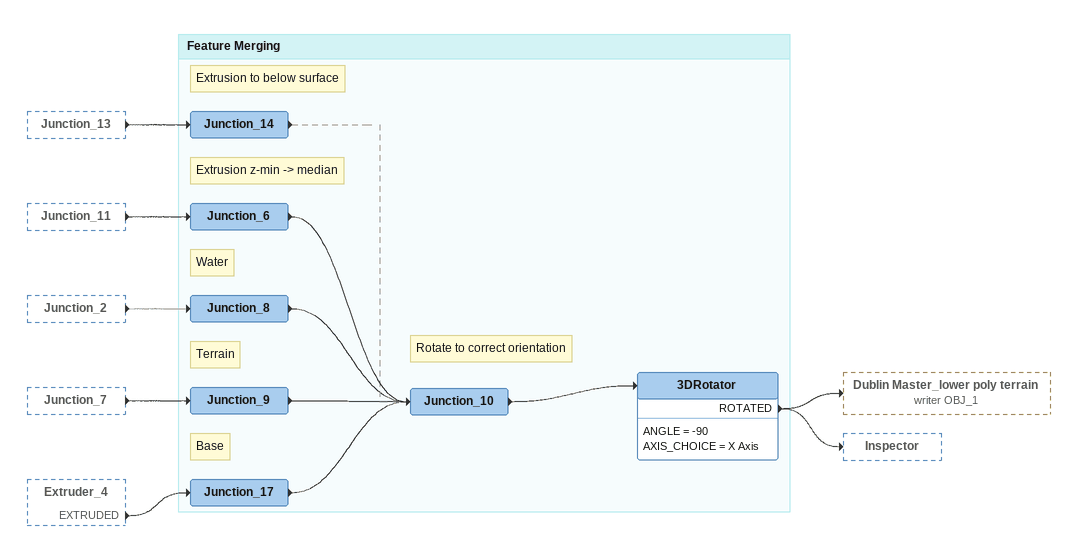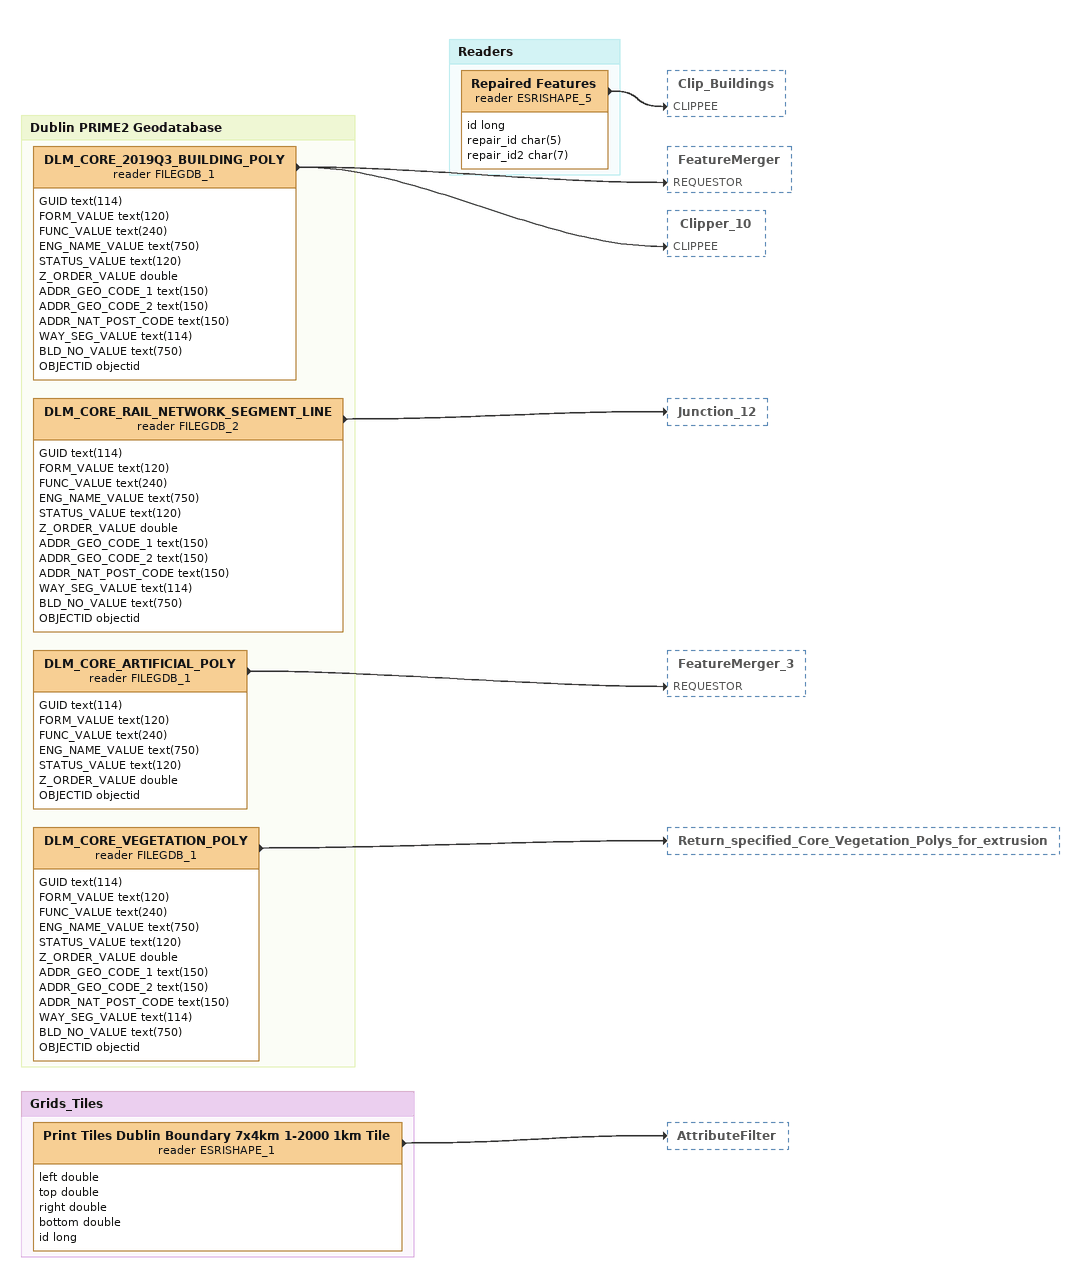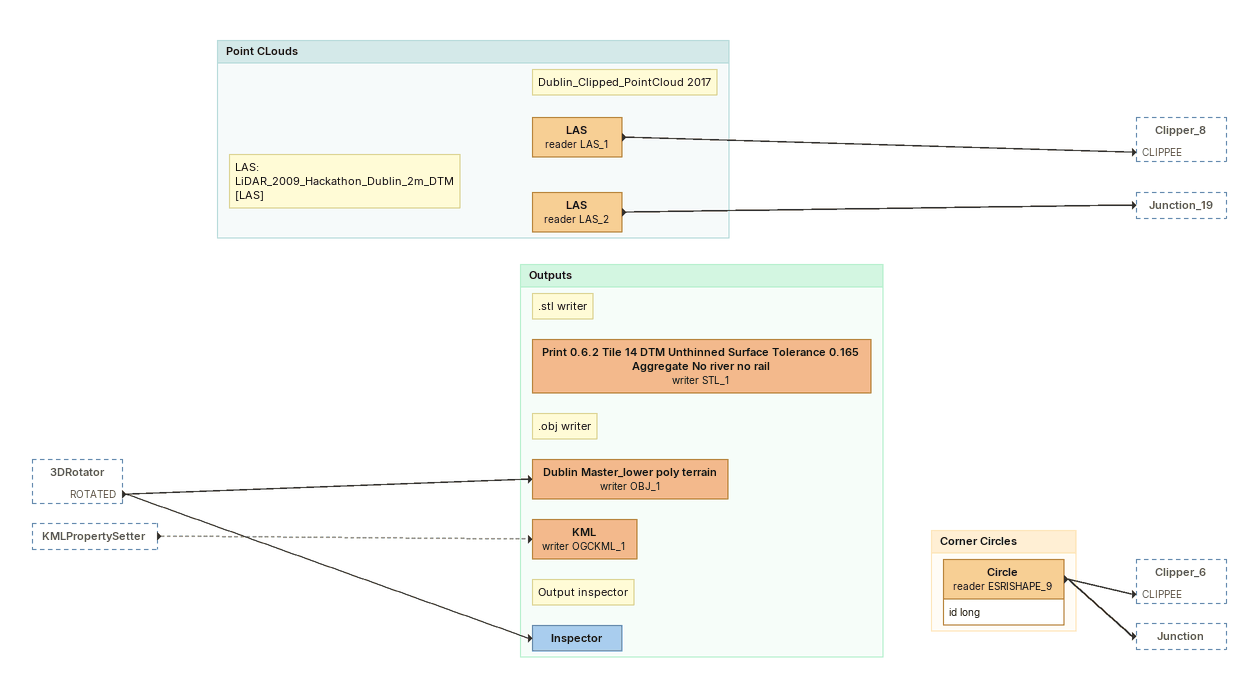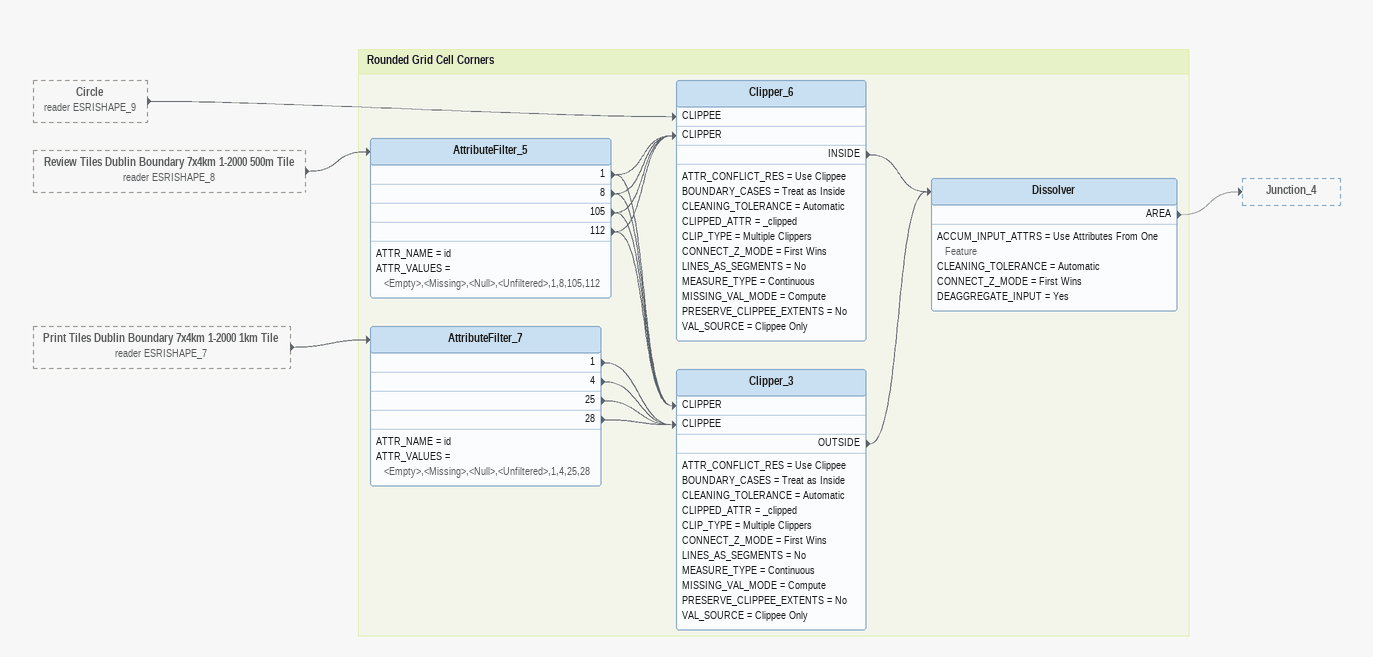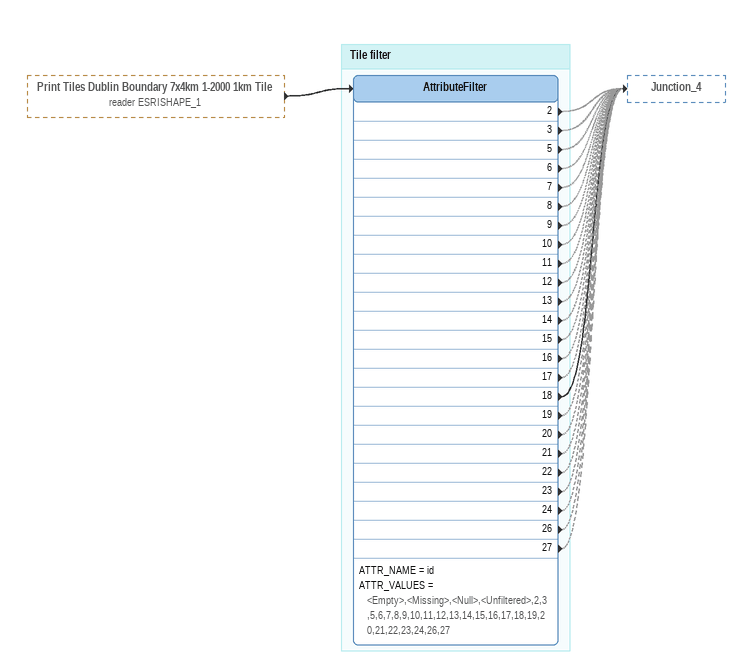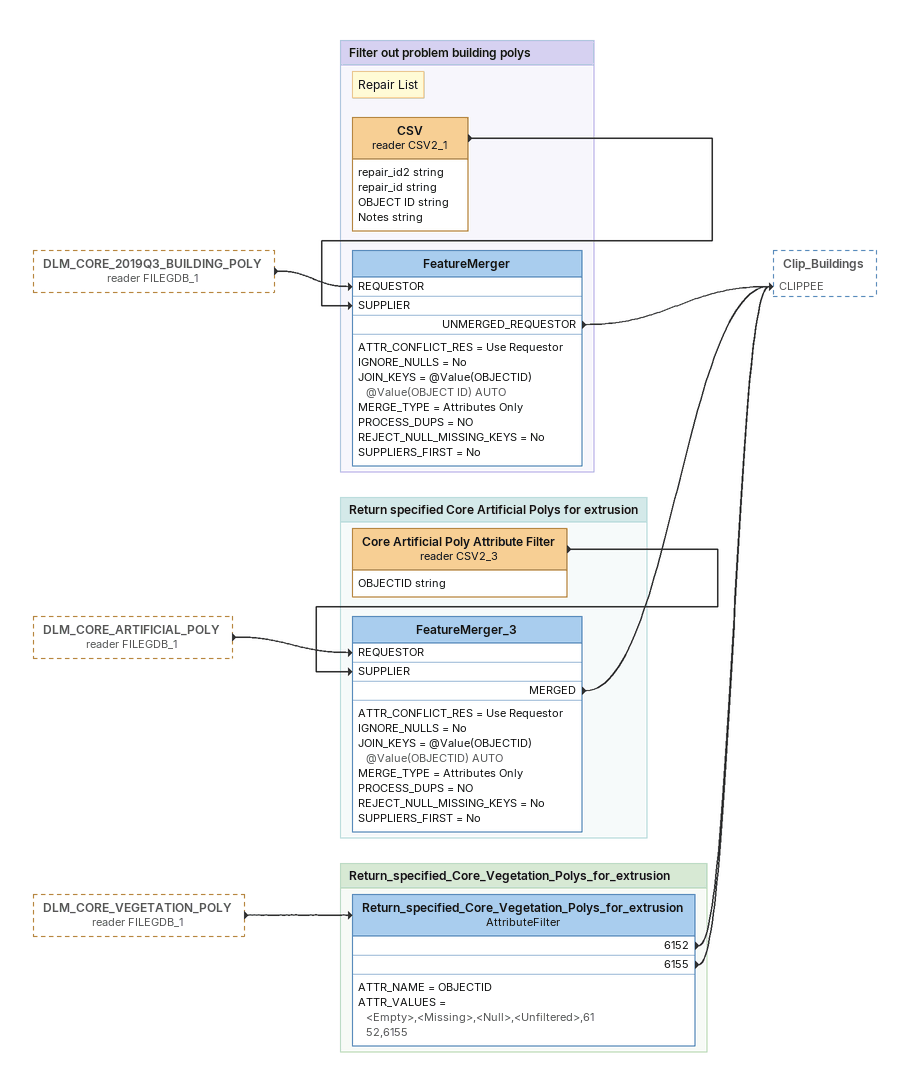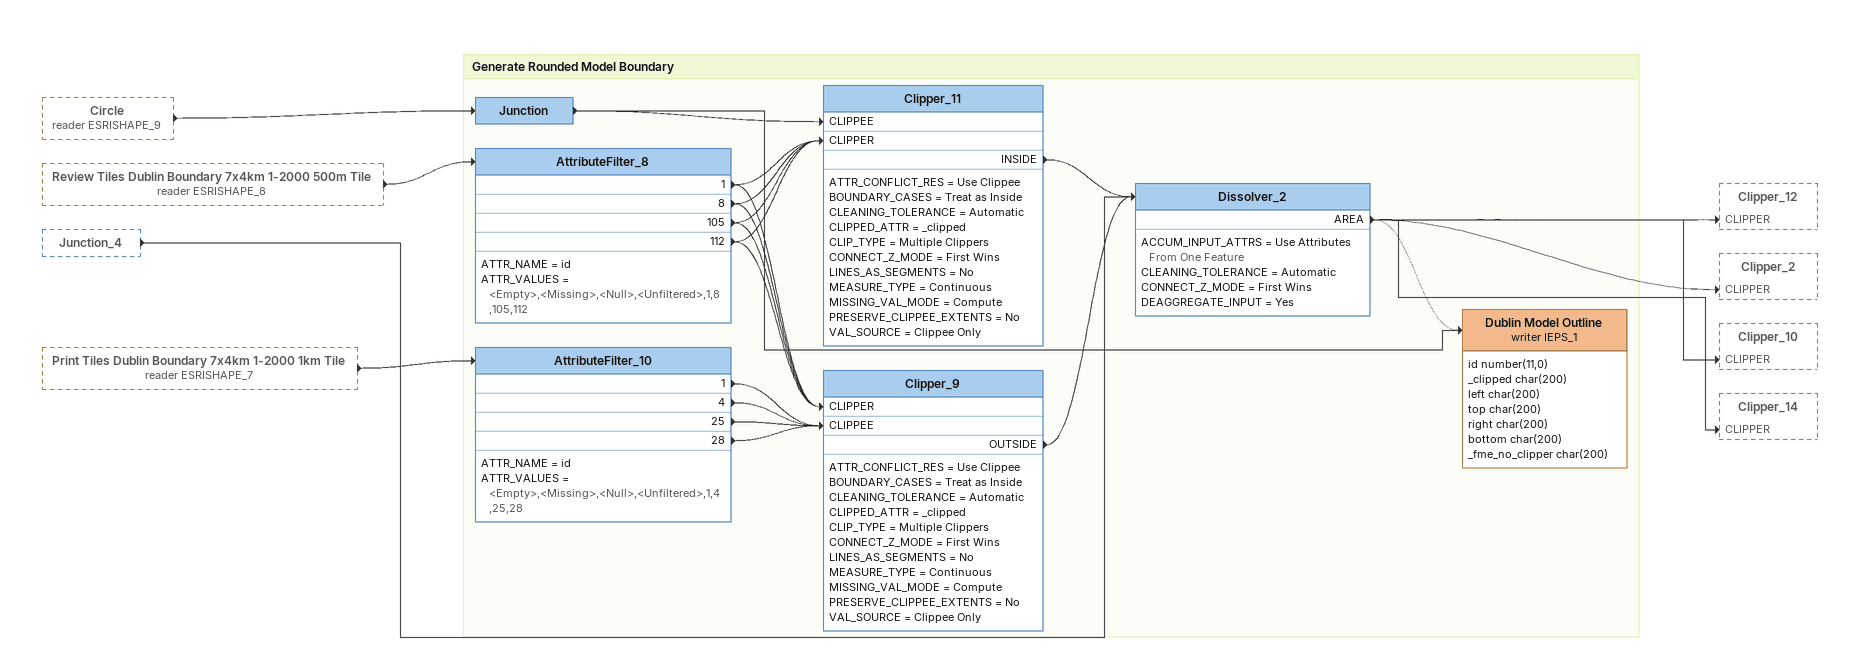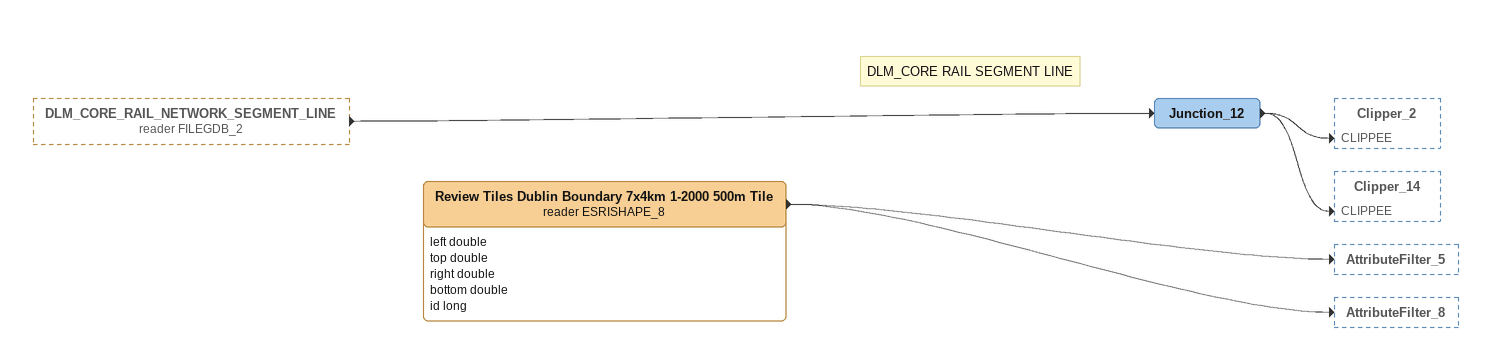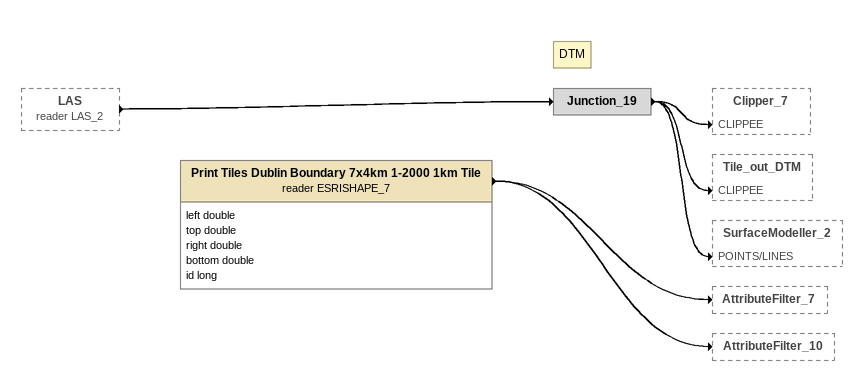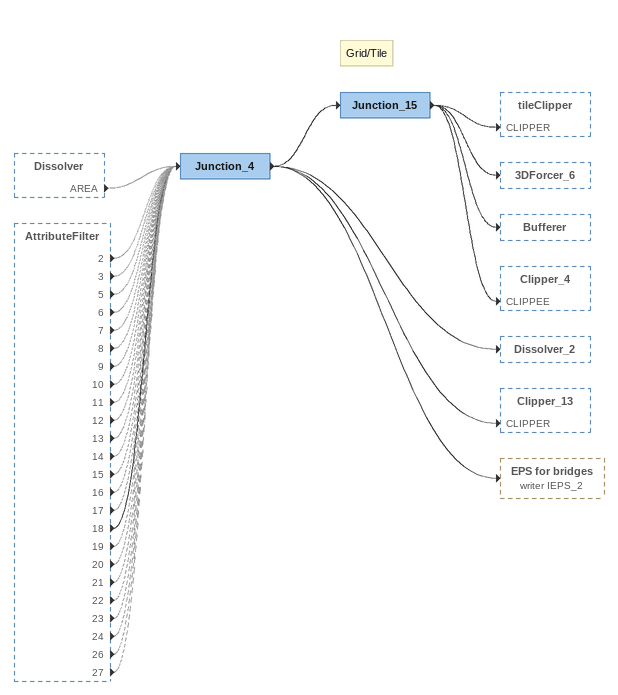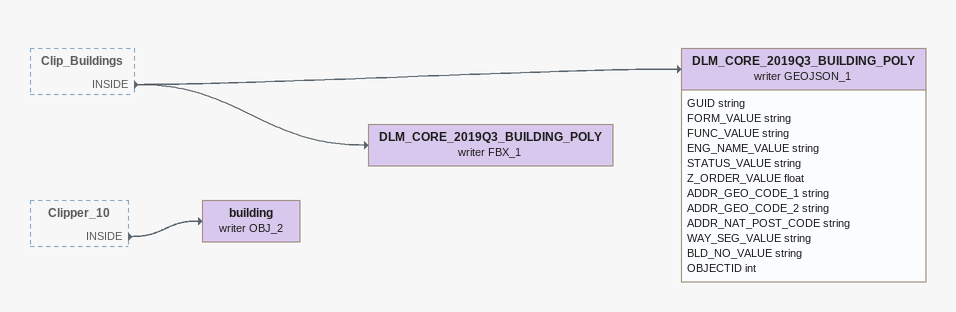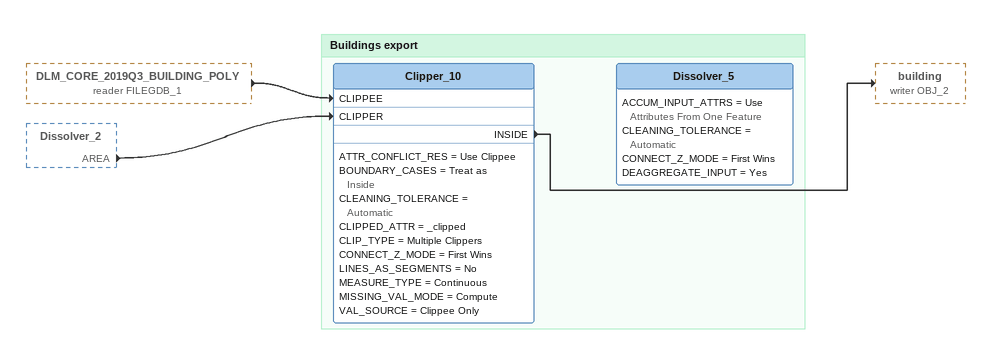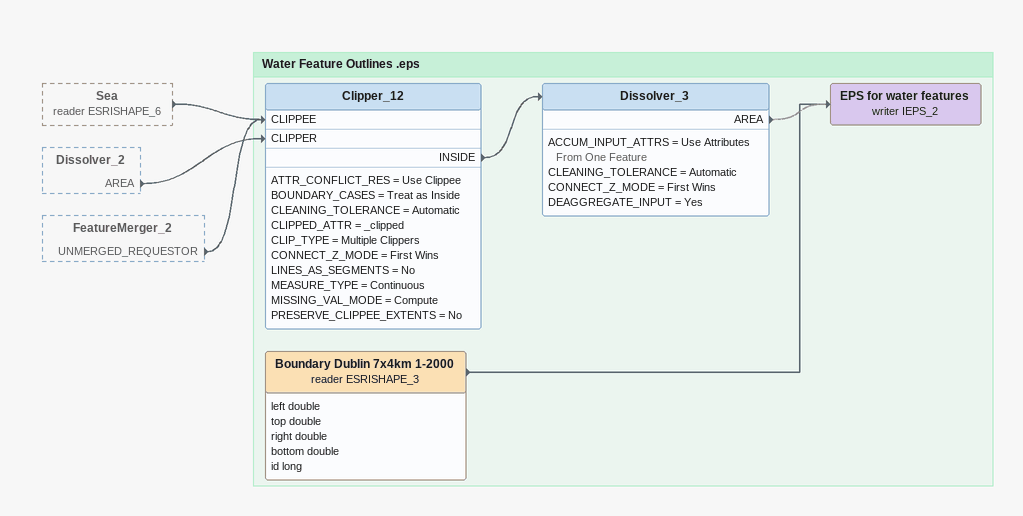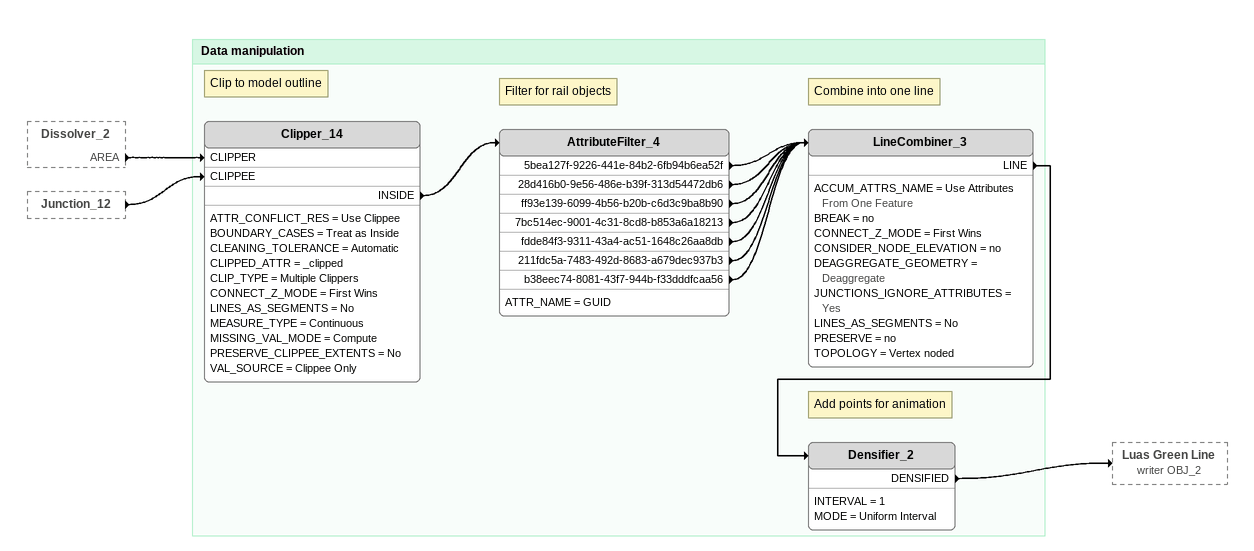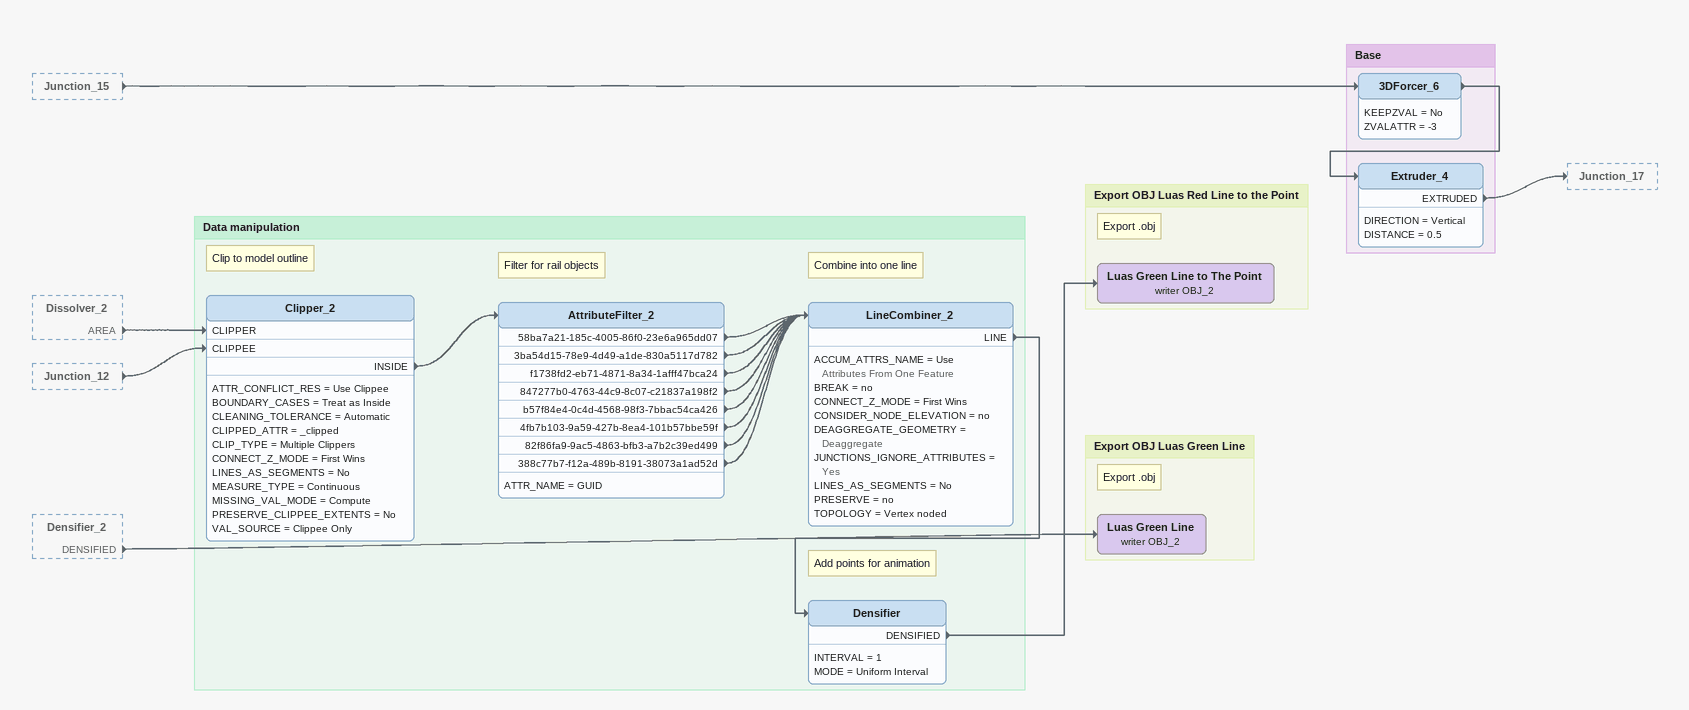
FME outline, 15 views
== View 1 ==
Junction_13 [outside]
    -> Junction_14
Junction_11 [outside]
    -> Junction_6
Junction_2 [outside]
    -> Junction_8 [off]
Junction_7 [outside]
    -> Junction_9
Extruder_4 [outside]
    EXTRUDED -> Junction_17

Bookmark: Feature Merging
Note: Base
Junction_17
    -> Junction_10
Note: Extrusion to below surface
Junction_14
    -> Junction_10 [off]
Note: Extrusion z-min -> median
Junction_6
    -> Junction_10
Note: Terrain
Junction_9
    -> Junction_10
Note: Water
Junction_8
    -> Junction_10
Junction_10
    -> 3DRotator
Note: Rotate to correct orientation
3DRotator
    ANGLE = -90
    AXIS_CHOICE = X Axis
    ROTATED -> Dublin Master_lower poly terrain (writer OBJ_1)
    ROTATED -> Inspector

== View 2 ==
Bookmark: Dublin PRIME2 Geodatabase
DLM_CORE_RAIL_NETWORK_SEGMENT_LINE (reader FILEGDB_2)
    attributes: GUID text(114), FORM_VALUE text(120), FUNC_VALUE text(240), ENG_NAME_VALUE text(750), STATUS_VALUE text(120), Z_ORDER_VALUE double, ADDR_GEO_CODE_1 text(150), ADDR_GEO_CODE_2 text(150), ADDR_NAT_POST_CODE text(150), WAY_SEG_VALUE text(114), BLD_NO_VALUE text(750), OBJECTID objectid
    -> Junction_12
DLM_CORE_2019Q3_BUILDING_POLY (reader FILEGDB_1)
    attributes: GUID text(114), FORM_VALUE text(120), FUNC_VALUE text(240), ENG_NAME_VALUE text(750), STATUS_VALUE text(120), Z_ORDER_VALUE double, ADDR_GEO_CODE_1 text(150), ADDR_GEO_CODE_2 text(150), ADDR_NAT_POST_CODE text(150), WAY_SEG_VALUE text(114), BLD_NO_VALUE text(750), OBJECTID objectid
    -> FeatureMerger [REQUESTOR]
    -> Clipper_10 [CLIPPEE]
DLM_CORE_ARTIFICIAL_POLY (reader FILEGDB_1)
    attributes: GUID text(114), FORM_VALUE text(120), FUNC_VALUE text(240), ENG_NAME_VALUE text(750), STATUS_VALUE text(120), Z_ORDER_VALUE double, OBJECTID objectid
    -> FeatureMerger_3 [REQUESTOR]
DLM_CORE_VEGETATION_POLY (reader FILEGDB_1)
    attributes: GUID text(114), FORM_VALUE text(120), FUNC_VALUE text(240), ENG_NAME_VALUE text(750), STATUS_VALUE text(120), Z_ORDER_VALUE double, ADDR_GEO_CODE_1 text(150), ADDR_GEO_CODE_2 text(150), ADDR_NAT_POST_CODE text(150), WAY_SEG_VALUE text(114), BLD_NO_VALUE text(750), OBJECTID objectid
    -> Return_specified_Core_Vegetation_Polys_for_extrusion

Bookmark: Grids_Tiles
Print Tiles Dublin Boundary 7x4km 1-2000 1km Tile (reader ESRISHAPE_1)
    attributes: left double, top double, right double, bottom double, id long
    -> AttributeFilter

Bookmark: Readers
Repaired Features (reader ESRISHAPE_5)
    attributes: id long, repair_id char(5), repair_id2 char(7)
    -> Clip_Buildings [CLIPPEE]

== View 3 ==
3DRotator [outside]
    ROTATED -> Dublin Master_lower poly terrain (writer OBJ_1)
    ROTATED -> Inspector
KMLPropertySetter [outside]
    -> KML (writer OGCKML_1) [off]

Bookmark: Point CLouds
Note: Dublin_Clipped_PointCloud 2017
LAS (reader LAS_1)
    -> Clipper_8 [CLIPPEE]
Note: LAS: LiDAR_2009_Hackathon_Dublin_2m_DTM [LAS]
LAS (reader LAS_2)
    -> Junction_19

Bookmark: Outputs
Note: .stl writer
Print 0.6.2 Tile 14 DTM Unthinned Surface Tolerance 0.165 Aggregate No river no rail (writer STL_1)
KML (writer OGCKML_1)
Note: .obj writer
Dublin Master_lower poly terrain (writer OBJ_1)
Note: Output inspector
Inspector

Bookmark: Corner Circles
Circle (reader ESRISHAPE_9)
    attributes: id long
    -> Clipper_6 [CLIPPEE]
    -> Junction

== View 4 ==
Circle (reader ESRISHAPE_9) [outside]
    -> Clipper_6 [CLIPPEE]
Review Tiles Dublin Boundary 7x4km 1-2000 500m Tile (reader ESRISHAPE_8) [outside]
    -> AttributeFilter_5
Print Tiles Dublin Boundary 7x4km 1-2000 1km Tile (reader ESRISHAPE_7) [outside]
    -> AttributeFilter_7

Bookmark: Rounded Grid Cell Corners
AttributeFilter_5
    ATTR_NAME = id
    ATTR_VALUES = <Empty>,<Missing>,<Null>,<Unfiltered>,1,8,105,112
    1 -> Clipper_6 [CLIPPER]
    1 -> Clipper_3 [CLIPPER]
    8 -> Clipper_6 [CLIPPER]
    8 -> Clipper_3 [CLIPPER]
    105 -> Clipper_6 [CLIPPER]
    105 -> Clipper_3 [CLIPPER]
    112 -> Clipper_3 [CLIPPER]
    112 -> Clipper_6 [CLIPPER]
AttributeFilter_7
    ATTR_NAME = id
    ATTR_VALUES = <Empty>,<Missing>,<Null>,<Unfiltered>,1,4,25,28
    1 -> Clipper_3 [CLIPPEE]
    4 -> Clipper_3 [CLIPPEE]
    25 -> Clipper_3 [CLIPPEE]
    28 -> Clipper_3 [CLIPPEE]
Clipper_3
    ATTR_CONFLICT_RES = Use Clippee
    BOUNDARY_CASES = Treat as Inside
    CLEANING_TOLERANCE = Automatic
    CLIPPED_ATTR = _clipped
    CLIP_TYPE = Multiple Clippers
    CONNECT_Z_MODE = First Wins
    LINES_AS_SEGMENTS = No
    MEASURE_TYPE = Continuous
    MISSING_VAL_MODE = Compute
    PRESERVE_CLIPPEE_EXTENTS = No
    VAL_SOURCE = Clippee Only
    OUTSIDE -> Dissolver
Clipper_6
    ATTR_CONFLICT_RES = Use Clippee
    BOUNDARY_CASES = Treat as Inside
    CLEANING_TOLERANCE = Automatic
    CLIPPED_ATTR = _clipped
    CLIP_TYPE = Multiple Clippers
    CONNECT_Z_MODE = First Wins
    LINES_AS_SEGMENTS = No
    MEASURE_TYPE = Continuous
    MISSING_VAL_MODE = Compute
    PRESERVE_CLIPPEE_EXTENTS = No
    VAL_SOURCE = Clippee Only
    INSIDE -> Dissolver
Dissolver
    ACCUM_INPUT_ATTRS = Use Attributes From One Feature
    CLEANING_TOLERANCE = Automatic
    CONNECT_Z_MODE = First Wins
    DEAGGREGATE_INPUT = Yes
    AREA -> Junction_4 [off]

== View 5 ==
Print Tiles Dublin Boundary 7x4km 1-2000 1km Tile (reader ESRISHAPE_1) [outside]
    -> AttributeFilter

Bookmark: Tile filter
AttributeFilter
    ATTR_NAME = id
    ATTR_VALUES = <Empty>,<Missing>,<Null>,<Unfiltered>,2,3,5,6,7,8,9,10,11,12,13,14,15,16,17,18,19,20,21,22,23,24,26,27
    2 -> Junction_4 [off]
    3 -> Junction_4 [off]
    5 -> Junction_4 [off]
    6 -> Junction_4 [off]
    7 -> Junction_4 [off]
    8 -> Junction_4 [off]
    9 -> Junction_4 [off]
    10 -> Junction_4 [off]
    11 -> Junction_4 [off]
    12 -> Junction_4 [off]
    13 -> Junction_4 [off]
    14 -> Junction_4 [off]
    15 -> Junction_4 [off]
    16 -> Junction_4 [off]
    17 -> Junction_4 [off]
    18 -> Junction_4
    19 -> Junction_4 [off]
    20 -> Junction_4 [off]
    21 -> Junction_4 [off]
    22 -> Junction_4 [off]
    23 -> Junction_4 [off]
    24 -> Junction_4 [off]
    26 -> Junction_4 [off]
    27 -> Junction_4 [off]

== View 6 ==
DLM_CORE_2019Q3_BUILDING_POLY (reader FILEGDB_1) [outside]
    -> FeatureMerger [REQUESTOR]
DLM_CORE_ARTIFICIAL_POLY (reader FILEGDB_1) [outside]
    -> FeatureMerger_3 [REQUESTOR]
DLM_CORE_VEGETATION_POLY (reader FILEGDB_1) [outside]
    -> Return_specified_Core_Vegetation_Polys_for_extrusion

Bookmark: Return_specified_Core_Vegetation_Polys_for_extrusion
Return_specified_Core_Vegetation_Polys_for_extrusion: AttributeFilter
    ATTR_NAME = OBJECTID
    ATTR_VALUES = <Empty>,<Missing>,<Null>,<Unfiltered>,6152,6155
    6152 -> Clip_Buildings [CLIPPEE]
    6155 -> Clip_Buildings [CLIPPEE]

Bookmark: Filter out problem building polys
Note: Repair List
CSV (reader CSV2_1)
    attributes: repair_id2 string, repair_id string, OBJECT ID string, Notes string
    -> FeatureMerger [SUPPLIER]
FeatureMerger
    ATTR_CONFLICT_RES = Use Requestor
    IGNORE_NULLS = No
    JOIN_KEYS = @Value(OBJECTID) @Value(OBJECT ID) AUTO
    MERGE_TYPE = Attributes Only
    PROCESS_DUPS = NO
    REJECT_NULL_MISSING_KEYS = No
    SUPPLIERS_FIRST = No
    UNMERGED_REQUESTOR -> Clip_Buildings [CLIPPEE]

Bookmark: Return specified Core Artificial Polys for extrusion
Core Artificial Poly Attribute Filter (reader CSV2_3)
    attributes: OBJECTID string
    -> FeatureMerger_3 [SUPPLIER]
FeatureMerger_3
    ATTR_CONFLICT_RES = Use Requestor
    IGNORE_NULLS = No
    JOIN_KEYS = @Value(OBJECTID) @Value(OBJECTID) AUTO
    MERGE_TYPE = Attributes Only
    PROCESS_DUPS = NO
    REJECT_NULL_MISSING_KEYS = No
    SUPPLIERS_FIRST = No
    MERGED -> Clip_Buildings [CLIPPEE]

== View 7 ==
Circle (reader ESRISHAPE_9) [outside]
    -> Junction
Review Tiles Dublin Boundary 7x4km 1-2000 500m Tile (reader ESRISHAPE_8) [outside]
    -> AttributeFilter_8
Junction_4 [outside]
    -> Dissolver_2
Print Tiles Dublin Boundary 7x4km 1-2000 1km Tile (reader ESRISHAPE_7) [outside]
    -> AttributeFilter_10

Bookmark: Generate Rounded Model Boundary
AttributeFilter_8
    ATTR_NAME = id
    ATTR_VALUES = <Empty>,<Missing>,<Null>,<Unfiltered>,1,8,105,112
    1 -> Clipper_9 [CLIPPER]
    1 -> Clipper_11 [CLIPPER]
    8 -> Clipper_9 [CLIPPER]
    8 -> Clipper_11 [CLIPPER]
    105 -> Clipper_11 [CLIPPER]
    105 -> Clipper_9 [CLIPPER]
    112 -> Clipper_9 [CLIPPER]
    112 -> Clipper_11 [CLIPPER]
AttributeFilter_10
    ATTR_NAME = id
    ATTR_VALUES = <Empty>,<Missing>,<Null>,<Unfiltered>,1,4,25,28
    1 -> Clipper_9 [CLIPPEE]
    4 -> Clipper_9 [CLIPPEE]
    25 -> Clipper_9 [CLIPPEE]
    28 -> Clipper_9 [CLIPPEE]
Clipper_9
    ATTR_CONFLICT_RES = Use Clippee
    BOUNDARY_CASES = Treat as Inside
    CLEANING_TOLERANCE = Automatic
    CLIPPED_ATTR = _clipped
    CLIP_TYPE = Multiple Clippers
    CONNECT_Z_MODE = First Wins
    LINES_AS_SEGMENTS = No
    MEASURE_TYPE = Continuous
    MISSING_VAL_MODE = Compute
    PRESERVE_CLIPPEE_EXTENTS = No
    VAL_SOURCE = Clippee Only
    OUTSIDE -> Dissolver_2
Junction
    -> Clipper_11 [CLIPPEE]
    -> Dublin Model Outline (writer IEPS_1)
Clipper_11
    ATTR_CONFLICT_RES = Use Clippee
    BOUNDARY_CASES = Treat as Inside
    CLEANING_TOLERANCE = Automatic
    CLIPPED_ATTR = _clipped
    CLIP_TYPE = Multiple Clippers
    CONNECT_Z_MODE = First Wins
    LINES_AS_SEGMENTS = No
    MEASURE_TYPE = Continuous
    MISSING_VAL_MODE = Compute
    PRESERVE_CLIPPEE_EXTENTS = No
    VAL_SOURCE = Clippee Only
    INSIDE -> Dissolver_2
Dissolver_2
    ACCUM_INPUT_ATTRS = Use Attributes From One Feature
    CLEANING_TOLERANCE = Automatic
    CONNECT_Z_MODE = First Wins
    DEAGGREGATE_INPUT = Yes
    AREA -> Dublin Model Outline (writer IEPS_1) [off]
    AREA -> Clipper_12 [CLIPPER]
    AREA -> Clipper_2 [CLIPPER]
    AREA -> Clipper_10 [CLIPPER]
    AREA -> Clipper_14 [CLIPPER]
Dublin Model Outline (writer IEPS_1)
    attributes: id number(11,0), _clipped char(200), left char(200), top char(200), right char(200), bottom char(200), _fme_no_clipper char(200)

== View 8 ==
DLM_CORE_RAIL_NETWORK_SEGMENT_LINE (reader FILEGDB_2) [outside]
    -> Junction_12
Note: DLM_CORE RAIL SEGMENT LINE
Junction_12
    -> Clipper_2 [CLIPPEE]
    -> Clipper_14 [CLIPPEE]
Review Tiles Dublin Boundary 7x4km 1-2000 500m Tile (reader ESRISHAPE_8)
    attributes: left double, top double, right double, bottom double, id long
    -> AttributeFilter_5
    -> AttributeFilter_8

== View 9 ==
LAS (reader LAS_2) [outside]
    -> Junction_19
Print Tiles Dublin Boundary 7x4km 1-2000 1km Tile (reader ESRISHAPE_7)
    attributes: left double, top double, right double, bottom double, id long
    -> AttributeFilter_7
    -> AttributeFilter_10
Note: DTM
Junction_19
    -> Clipper_7 [CLIPPEE]
    -> Tile_out_DTM [CLIPPEE]
    -> SurfaceModeller_2 [POINTS/LINES]

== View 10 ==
Dissolver [outside]
    AREA -> Junction_4 [off]
AttributeFilter [outside]
    2 -> Junction_4 [off]
    3 -> Junction_4 [off]
    5 -> Junction_4 [off]
    6 -> Junction_4 [off]
    7 -> Junction_4 [off]
    8 -> Junction_4 [off]
    9 -> Junction_4 [off]
    10 -> Junction_4 [off]
    11 -> Junction_4 [off]
    12 -> Junction_4 [off]
    13 -> Junction_4 [off]
    14 -> Junction_4 [off]
    15 -> Junction_4 [off]
    16 -> Junction_4 [off]
    17 -> Junction_4 [off]
    18 -> Junction_4
    19 -> Junction_4 [off]
    20 -> Junction_4 [off]
    21 -> Junction_4 [off]
    22 -> Junction_4 [off]
    23 -> Junction_4 [off]
    24 -> Junction_4 [off]
    26 -> Junction_4 [off]
    27 -> Junction_4 [off]
Junction_4
    -> Junction_15
    -> Dissolver_2
    -> Clipper_13 [CLIPPER]
    -> EPS for bridges (writer IEPS_2)
Note: Grid/Tile
Junction_15
    -> tileClipper [CLIPPER]
    -> 3DForcer_6
    -> Bufferer
    -> Clipper_4 [CLIPPEE]

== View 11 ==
Clip_Buildings [outside]
    INSIDE -> DLM_CORE_2019Q3_BUILDING_POLY (writer FBX_1)
    INSIDE -> DLM_CORE_2019Q3_BUILDING_POLY (writer GEOJSON_1)
Clipper_10 [outside]
    INSIDE -> building (writer OBJ_2)
building (writer OBJ_2)
DLM_CORE_2019Q3_BUILDING_POLY (writer GEOJSON_1)
    attributes: GUID string, FORM_VALUE string, FUNC_VALUE string, ENG_NAME_VALUE string, STATUS_VALUE string, Z_ORDER_VALUE float, ADDR_GEO_CODE_1 string, ADDR_GEO_CODE_2 string, ADDR_NAT_POST_CODE string, WAY_SEG_VALUE string, BLD_NO_VALUE string, OBJECTID int
DLM_CORE_2019Q3_BUILDING_POLY (writer FBX_1)

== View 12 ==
DLM_CORE_2019Q3_BUILDING_POLY (reader FILEGDB_1) [outside]
    -> Clipper_10 [CLIPPEE]
Dissolver_2 [outside]
    AREA -> Clipper_10 [CLIPPER]

Bookmark: Buildings export
Clipper_10
    ATTR_CONFLICT_RES = Use Clippee
    BOUNDARY_CASES = Treat as Inside
    CLEANING_TOLERANCE = Automatic
    CLIPPED_ATTR = _clipped
    CLIP_TYPE = Multiple Clippers
    CONNECT_Z_MODE = First Wins
    LINES_AS_SEGMENTS = No
    MEASURE_TYPE = Continuous
    MISSING_VAL_MODE = Compute
    VAL_SOURCE = Clippee Only
    INSIDE -> building (writer OBJ_2)
Dissolver_5
    ACCUM_INPUT_ATTRS = Use Attributes From One Feature
    CLEANING_TOLERANCE = Automatic
    CONNECT_Z_MODE = First Wins
    DEAGGREGATE_INPUT = Yes

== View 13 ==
Sea (reader ESRISHAPE_6) [outside]
    -> Clipper_12 [CLIPPEE]
Dissolver_2 [outside]
    AREA -> Clipper_12 [CLIPPER]
FeatureMerger_2 [outside]
    UNMERGED_REQUESTOR -> Clipper_12 [CLIPPEE]

Bookmark: Water Feature Outlines .eps
Boundary Dublin 7x4km 1-2000 (reader ESRISHAPE_3)
    attributes: left double, top double, right double, bottom double, id long
    -> EPS for water features (writer IEPS_2)
Clipper_12
    ATTR_CONFLICT_RES = Use Clippee
    BOUNDARY_CASES = Treat as Inside
    CLEANING_TOLERANCE = Automatic
    CLIPPED_ATTR = _clipped
    CLIP_TYPE = Multiple Clippers
    CONNECT_Z_MODE = First Wins
    LINES_AS_SEGMENTS = No
    MEASURE_TYPE = Continuous
    MISSING_VAL_MODE = Compute
    PRESERVE_CLIPPEE_EXTENTS = No
    INSIDE -> Dissolver_3
Dissolver_3
    ACCUM_INPUT_ATTRS = Use Attributes From One Feature
    CLEANING_TOLERANCE = Automatic
    CONNECT_Z_MODE = First Wins
    DEAGGREGATE_INPUT = Yes
    AREA -> EPS for water features (writer IEPS_2) [off]
EPS for water features (writer IEPS_2)

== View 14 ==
Dissolver_2 [outside]
    AREA -> Clipper_14 [CLIPPER]
Junction_12 [outside]
    -> Clipper_14 [CLIPPEE]

Bookmark: Data manipulation
Note: Clip to model outline
Clipper_14
    ATTR_CONFLICT_RES = Use Clippee
    BOUNDARY_CASES = Treat as Inside
    CLEANING_TOLERANCE = Automatic
    CLIPPED_ATTR = _clipped
    CLIP_TYPE = Multiple Clippers
    CONNECT_Z_MODE = First Wins
    LINES_AS_SEGMENTS = No
    MEASURE_TYPE = Continuous
    MISSING_VAL_MODE = Compute
    PRESERVE_CLIPPEE_EXTENTS = No
    VAL_SOURCE = Clippee Only
    INSIDE -> AttributeFilter_4
Note: Filter for rail objects
AttributeFilter_4
    ATTR_NAME = GUID
    5bea127f-9226-441e-84b2-6fb94b6ea52f -> LineCombiner_3
    28d416b0-9e56-486e-b39f-313d54472db6 -> LineCombiner_3
    ff93e139-6099-4b56-b20b-c6d3c9ba8b90 -> LineCombiner_3
    7bc514ec-9001-4c31-8cd8-b853a6a18213 -> LineCombiner_3
    fdde84f3-9311-43a4-ac51-1648c26aa8db -> LineCombiner_3
    211fdc5a-7483-492d-8683-a679dec937b3 -> LineCombiner_3
    b38eec74-8081-43f7-944b-f33dddfcaa56 -> LineCombiner_3
Note: Combine into one line
LineCombiner_3
    ACCUM_ATTRS_NAME = Use Attributes From One Feature
    BREAK = no
    CONNECT_Z_MODE = First Wins
    CONSIDER_NODE_ELEVATION = no
    DEAGGREGATE_GEOMETRY = Deaggregate
    JUNCTIONS_IGNORE_ATTRIBUTES = Yes
    LINES_AS_SEGMENTS = No
    PRESERVE = no
    TOPOLOGY = Vertex noded
    LINE -> Densifier_2
Note: Add points for animation
Densifier_2
    INTERVAL = 1
    MODE = Uniform Interval
    DENSIFIED -> Luas Green Line (writer OBJ_2)

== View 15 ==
Junction_15 [outside]
    -> 3DForcer_6
Dissolver_2 [outside]
    AREA -> Clipper_2 [CLIPPER]
Junction_12 [outside]
    -> Clipper_2 [CLIPPEE]
Densifier_2 [outside]
    DENSIFIED -> Luas Green Line (writer OBJ_2)

Bookmark: Base
3DForcer_6
    KEEPZVAL = No
    ZVALATTR = -3
    -> Extruder_4
Extruder_4
    DIRECTION = Vertical
    DISTANCE = 0.5
    EXTRUDED -> Junction_17

Bookmark: Data manipulation
Note: Clip to model outline
Clipper_2
    ATTR_CONFLICT_RES = Use Clippee
    BOUNDARY_CASES = Treat as Inside
    CLEANING_TOLERANCE = Automatic
    CLIPPED_ATTR = _clipped
    CLIP_TYPE = Multiple Clippers
    CONNECT_Z_MODE = First Wins
    LINES_AS_SEGMENTS = No
    MEASURE_TYPE = Continuous
    MISSING_VAL_MODE = Compute
    PRESERVE_CLIPPEE_EXTENTS = No
    VAL_SOURCE = Clippee Only
    INSIDE -> AttributeFilter_2
Note: Filter for rail objects
AttributeFilter_2
    ATTR_NAME = GUID
    58ba7a21-185c-4005-86f0-23e6a965dd07 -> LineCombiner_2
    3ba54d15-78e9-4d49-a1de-830a5117d782 -> LineCombiner_2
    f1738fd2-eb71-4871-8a34-1afff47bca24 -> LineCombiner_2
    847277b0-4763-44c9-8c07-c21837a198f2 -> LineCombiner_2
    b57f84e4-0c4d-4568-98f3-7bbac54ca426 -> LineCombiner_2
    4fb7b103-9a59-427b-8ea4-101b57bbe59f -> LineCombiner_2
    82f86fa9-9ac5-4863-bfb3-a7b2c39ed499 -> LineCombiner_2
    388c77b7-f12a-489b-8191-38073a1ad52d -> LineCombiner_2
Note: Combine into one line
LineCombiner_2
    ACCUM_ATTRS_NAME = Use Attributes From One Feature
    BREAK = no
    CONNECT_Z_MODE = First Wins
    CONSIDER_NODE_ELEVATION = no
    DEAGGREGATE_GEOMETRY = Deaggregate
    JUNCTIONS_IGNORE_ATTRIBUTES = Yes
    LINES_AS_SEGMENTS = No
    PRESERVE = no
    TOPOLOGY = Vertex noded
    LINE -> Densifier
Note: Add points for animation
Densifier
    INTERVAL = 1
    MODE = Uniform Interval
    DENSIFIED -> Luas Green Line to The Point (writer OBJ_2)

Bookmark: Export OBJ Luas Red Line to the Point
Note: Export .obj
Luas Green Line to The Point (writer OBJ_2)

Bookmark: Export OBJ Luas Green Line
Note: Export .obj
Luas Green Line (writer OBJ_2)
